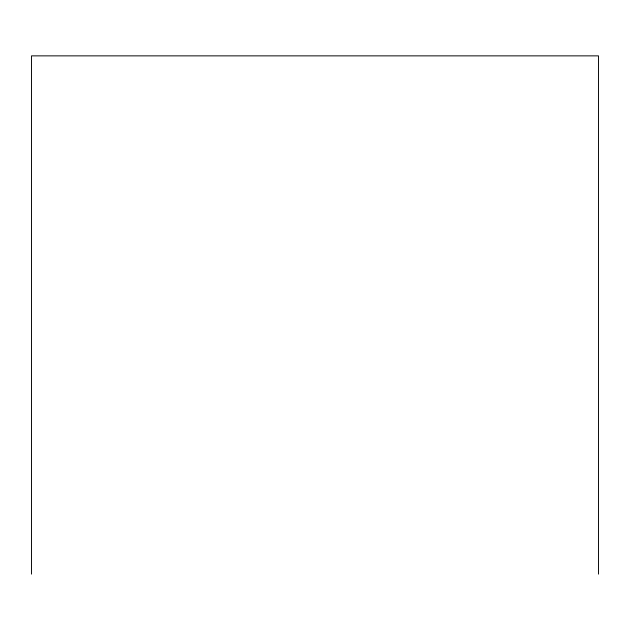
<?xml version="1.0" encoding="UTF-8"?>
<svg xmlns="http://www.w3.org/2000/svg" width="630" height="630" viewBox="0 0 630 630"><rect width="100%" height="100%" fill="white"/><g stroke="black" fill="none" stroke-linecap="round" stroke-linejoin="round"><path stroke-width="0.94" d="M598.5 574.135L598.5 55.865L31.5 55.865L31.5 574.135"/></g></svg>
